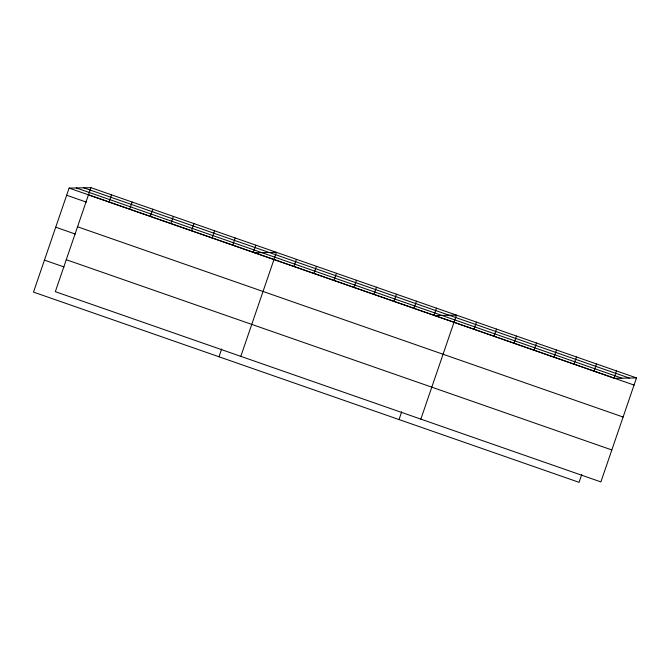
<?xml version="1.0" encoding="UTF-8"?>
<svg xmlns="http://www.w3.org/2000/svg" width="670" height="670" viewBox="0 0 670 670"><rect width="100%" height="100%" fill="white"/><g stroke="black" fill="none" stroke-linecap="round" stroke-linejoin="round"><path stroke-width="1" d="M90.927 187.667L55.325 291.668L600.889 481.906L636.5 377.905L90.927 187.667L69.111 188.094L33.5 292.095L579.073 482.333L581.719 474.586M109.093 202.013L111.538 194.853M129.704 209.199L132.149 202.038M150.315 216.385L152.76 209.224M170.925 223.571L173.371 216.418M191.536 230.756L193.982 223.604M212.147 237.942L214.593 230.79M232.758 245.128L235.203 237.976M253.361 252.314L255.814 245.161M218.99 356.775L221.644 349.028M240.815 356.348L276.425 252.347L254.6 252.774M293.979 266.476L296.425 259.323M313.987 273.452L316.433 266.3M333.987 280.428L336.441 273.276M353.995 287.405L356.44 280.253M373.994 294.381L376.448 287.229M394.002 301.358L396.447 294.205M414.001 308.334L416.455 301.173M434.009 315.31L436.455 308.15M399.035 419.554L401.682 411.807M420.852 419.127L456.463 315.126L434.637 315.553M474.017 329.263L476.47 322.103M494.024 336.231L496.47 329.079M514.024 343.208L516.478 336.055M534.032 350.184L536.477 343.032M554.031 357.16L556.485 350.008M574.039 364.137L576.485 356.984M594.039 371.113L596.493 363.961M614.047 378.089L616.492 370.929M636.5 377.905L614.675 378.332L69.111 188.094M83.733 187.809L629.298 378.048M76.313 187.952L621.877 378.19M88.482 194.819L634.046 385.066M66.657 195.246L86.288 202.089M77.536 226.778L623.108 417.025M55.719 227.205L75.341 234.048M66.263 259.709L611.836 449.947M44.446 260.136L64.069 266.978"/></g></svg>
